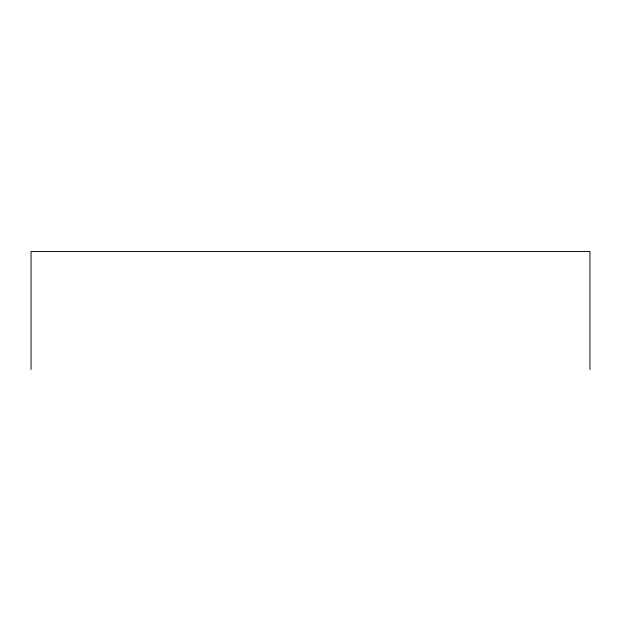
<?xml version="1.0" encoding="UTF-8"?>
<svg xmlns="http://www.w3.org/2000/svg" width="621" height="621" viewBox="0 0 621 621"><rect width="100%" height="100%" fill="white"/><g stroke="black" fill="none" stroke-linecap="round" stroke-linejoin="round"><path stroke-width="0.93" d="M589.95 369.456L589.95 251.544L31.05 251.544L31.05 369.456"/></g></svg>
